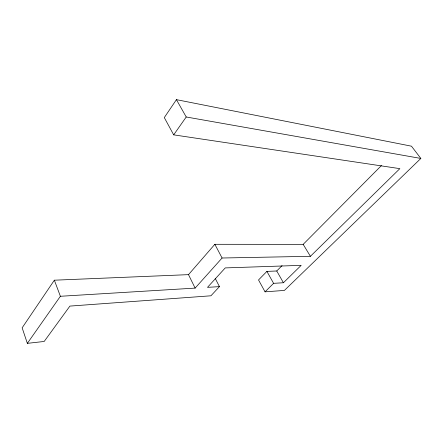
<?xml version="1.0" encoding="UTF-8"?>
<svg xmlns="http://www.w3.org/2000/svg" width="443" height="443" viewBox="0 0 443 443"><rect width="100%" height="100%" fill="white"/><g stroke="black" fill="none" stroke-linecap="round" stroke-linejoin="round"><path stroke-width="0.66" d="M381.456 165.532L303.178 244.359L214.849 244.298L188.502 274.643L54.351 280.197L22.15 327.82L27.35 343.347L44.184 341.464L69.905 306.091L210.929 295.791L219.451 286.627L215.215 278.359M282.058 265.628L276.742 270.983L266.907 271.393L258.529 279.954L265.047 291.837L284.417 290.42L420.85 158.444L411.475 146.184L176.425 99.653L164.298 117.589L173.684 134.855L399.857 168.645L310.405 256.309L222.081 258.009L195.119 288.105L60.386 296.278L27.35 343.347M173.684 134.855L186.226 116.985L176.425 99.653M265.047 291.837L273.597 283.343L283.426 282.745L301.179 265.351L225.249 267.915L207.496 287.352L219.451 286.627M186.226 116.985L420.85 158.444M303.178 244.359L310.405 256.309M276.742 270.983L283.426 282.745M266.907 271.393L273.597 283.343M214.849 244.298L222.081 258.009M188.502 274.643L195.119 288.105M54.351 280.197L60.386 296.278"/></g></svg>
